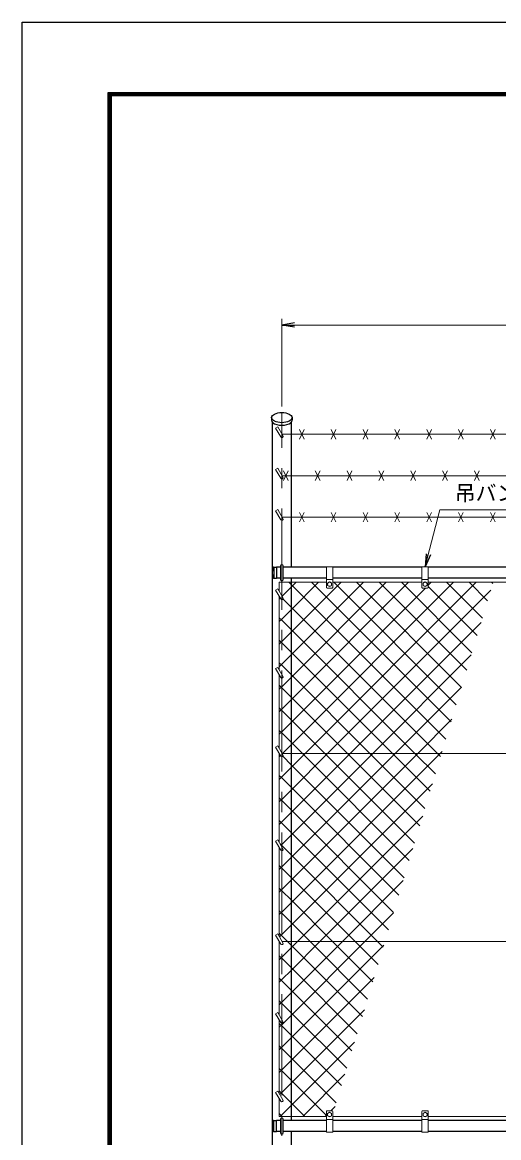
# Model space of a CAD drawing. Units: millimetres, scale not verified. Extents: x -4200 to 4200, y -2970 to 2970.
# Drawn here: x -4200 to -2704, y -529 to 2970 of the extents above; entities that cross this region are included whole.
import ezdxf
from ezdxf.enums import TextEntityAlignment as Align

# ---------------------------------------------------------------- set-up
doc = ezdxf.new("R2010")
doc.units = ezdxf.units.MM
doc.header["$LTSCALE"] = 10
doc.linetypes.add('USER1', pattern=[50.8, 31.75, -6.35, 6.35, -6.35])
for name, color, linetype, lineweight in [('0-0_D-STR1', 1, 'Continuous', 25), ('0-1_D-STR3', 3, 'Continuous', 13), ('0-2_D-BMK', 2, 'USER1', 13), ('0-3_D-STR2', 7, 'Continuous', 13), ('0-4_D-STR-DIM', 7, 'Continuous', 13), ('0-A_D-STR-TXT', 7, 'Continuous', 13), ('0-C_D-TTL', 7, 'Continuous', 25)]:
    doc.layers.add(name, color=color, linetype=linetype, lineweight=lineweight)
doc.layers.add('0-5_0', color=7, linetype='Continuous')
doc.styles.add('ＭＳ ゴシック', font='')
doc.styles.get('ＭＳ ゴシック').set_extended_font_data('MS Gothic')

# ---------------------------------------------------------------- blocks, each defined once
blk = doc.blocks.new('_Open')
at = {"layer": '0-5_0'}
blk.add_line((-10, 1.667), (0, 0), dxfattribs=at)
blk.add_lwpolyline([(-10, -1.667), (0, 0), (-10, 0)], dxfattribs=at)

msp = doc.modelspace()

# ---------------------------------------------------------------- linework, layer by layer
at = {"layer": '0-0_D-STR1'}
for p, q in [((-3416.75, 1729.94), (-3416.75, 1721.98)), ((-3354.4, 1260.23), (-3354.4, 1716.66)), ((-3352.55, 1729.94), (-3352.55, 1721.98)), ((-3409.99, 1260.73), (-3401.65, 1260.73)), ((-3409.65, 1260.73), (-3409.65, 1225.73)), ((-3401.65, 1260.73), (-3401.65, 1225.73)), ((-3388.65, 1260.23), (-3401.65, 1260.23)), ((-3244.65, 1260.23), (-3380.65, 1260.23)), ((-2944.65, 1260.23), (-3224.65, 1260.23)), ((-2644.65, 1260.23), (-2924.65, 1260.23)), ((-3409.99, 1225.73), (-3401.65, 1225.73)), ((-3388.65, 1226.23), (-3401.65, 1226.23)), ((-3244.65, 1226.23), (-3380.65, 1226.23)), ((-3354.4, -475.77), (-3354.4, 1226.23)), ((-2944.65, 1226.23), (-3224.65, 1226.23)), ((-2644.65, 1226.23), (-2924.65, 1226.23)), ((-3409.99, -475.27), (-3401.65, -475.27)), ((-3409.65, -510.27), (-3409.65, -475.27)), ((-3401.65, -510.27), (-3401.65, -475.27)), ((-3388.65, -475.77), (-3401.65, -475.77)), ((-3244.65, -475.77), (-3380.65, -475.77)), ((-2944.65, -475.77), (-3224.65, -475.77)), ((-2644.65, -475.77), (-2924.65, -475.77)), ((-3409.99, -510.27), (-3401.65, -510.27)), ((-3388.65, -509.77), (-3401.65, -509.77)), ((-3244.65, -509.77), (-3380.65, -509.77)), ((-2944.65, -509.77), (-3224.65, -509.77)), ((-2644.65, -509.77), (-2924.65, -509.77))]:
    msp.add_line(p, q, dxfattribs=at)
msp.add_lwpolyline([(-3414.9, 1716.66), (-3414.9, -889.77), (-3354.4, -889.77), (-3354.4, -509.77)], dxfattribs=at)
for centre, radius, start, end in [((-3379.43, 1243.23), 35.72, 151.52136, 208.47864), ((-3409.99, 1259.73), 1, 90, 147.70173), ((-3409.99, 1226.73), 1, 212.29827, 270), ((-3379.43, -492.77), 35.72, 151.52136, 208.47864), ((-3409.99, -476.27), 1, 90, 147.70173), ((-3409.99, -509.27), 1, 212.29827, 270)]:
    msp.add_arc(centre, radius, start, end, dxfattribs=at)
msp.add_ellipse((-3384.65, 1729.94), major_axis=(-32.1, 0), ratio=0.494803, dxfattribs=at)
msp.add_ellipse((-3384.65, 1721.98), major_axis=(-32.1, 0), ratio=0.494803, start_param=6.2831853, end_param=9.424778, dxfattribs=at)
at = {"layer": '0-1_D-STR3'}
for p, q in [((-3404.05, 1697.1), (-3397.12, 1701.1)), ((-3404.05, 1697.1), (-3388.12, 1669.51)), ((-3397.12, 1701.1), (-3381.19, 1673.51)), ((-3329.65, 1662.51), (-3314.65, 1692.51)), ((-3329.65, 1692.51), (-3314.65, 1662.51)), ((-3229.65, 1662.51), (-3214.65, 1692.51)), ((-3229.65, 1692.51), (-3214.65, 1662.51)), ((-3129.65, 1662.51), (-3114.65, 1692.51)), ((-3129.65, 1692.51), (-3114.65, 1662.51)), ((-3029.65, 1662.51), (-3014.65, 1692.51)), ((-3029.65, 1692.51), (-3014.65, 1662.51)), ((-2929.65, 1662.51), (-2914.65, 1692.51)), ((-2929.65, 1692.51), (-2914.65, 1662.51)), ((-2829.65, 1662.51), (-2814.65, 1692.51)), ((-2829.65, 1692.51), (-2814.65, 1662.51)), ((-2729.65, 1662.51), (-2714.65, 1692.51)), ((-2729.65, 1692.51), (-2714.65, 1662.51)), ((-1592.74, 1677.51), (-3383.5, 1677.51)), ((-3404.05, 1567.2), (-3397.12, 1571.2)), ((-3404.05, 1567.2), (-3388.12, 1539.61)), ((-3397.12, 1571.2), (-3381.19, 1543.61)), ((-1592.74, 1547.61), (-3383.5, 1547.61)), ((-3379.65, 1532.61), (-3364.65, 1562.61)), ((-3379.65, 1562.61), (-3364.65, 1532.61)), ((-3279.65, 1532.61), (-3264.65, 1562.61)), ((-3279.65, 1562.61), (-3264.65, 1532.61)), ((-3179.65, 1532.61), (-3164.65, 1562.61)), ((-3179.65, 1562.61), (-3164.65, 1532.61)), ((-3079.65, 1532.61), (-3064.65, 1562.61)), ((-3079.65, 1562.61), (-3064.65, 1532.61)), ((-2979.65, 1532.61), (-2964.65, 1562.61)), ((-2979.65, 1562.61), (-2964.65, 1532.61)), ((-2879.65, 1532.61), (-2864.65, 1562.61)), ((-2879.65, 1562.61), (-2864.65, 1532.61)), ((-2779.65, 1532.61), (-2764.65, 1562.61)), ((-2779.65, 1562.61), (-2764.65, 1532.61)), ((-3404.05, 1437.29), (-3397.12, 1441.29)), ((-3404.05, 1437.29), (-3388.12, 1409.7)), ((-3397.12, 1441.29), (-3381.19, 1413.7)), ((-1592.74, 1417.7), (-3383.5, 1417.7)), ((-3329.65, 1402.7), (-3314.65, 1432.7)), ((-3329.65, 1432.7), (-3314.65, 1402.7)), ((-3229.65, 1402.7), (-3214.65, 1432.7)), ((-3229.65, 1432.7), (-3214.65, 1402.7)), ((-3129.65, 1402.7), (-3114.65, 1432.7)), ((-3129.65, 1432.7), (-3114.65, 1402.7)), ((-3029.65, 1402.7), (-3014.65, 1432.7)), ((-3029.65, 1432.7), (-3014.65, 1402.7)), ((-2929.65, 1402.7), (-2914.65, 1432.7)), ((-2929.65, 1432.7), (-2914.65, 1402.7)), ((-2829.65, 1402.7), (-2814.65, 1432.7)), ((-2829.65, 1432.7), (-2814.65, 1402.7)), ((-2729.65, 1402.7), (-2714.65, 1432.7)), ((-2729.65, 1432.7), (-2714.65, 1402.7)), ((-3388.65, 1221.23), (-3388.65, 1265.23)), ((-3380.65, 1221.23), (-3380.65, 1265.23)), ((-3244.65, 1262.23), (-3244.65, 1197.23)), ((-3224.65, 1262.23), (-3244.65, 1262.23)), ((-3224.65, 1262.23), (-3224.65, 1197.23)), ((-2944.65, 1262.23), (-2944.65, 1197.23)), ((-2924.65, 1262.23), (-2944.65, 1262.23)), ((-2924.65, 1262.23), (-2924.65, 1197.23)), ((-3404.05, 1188.82), (-3397.12, 1192.82)), ((-3397.12, 1192.82), (-3381.19, 1165.23)), ((-3392.65, 1185.08), (-3392.65, 1213.23)), ((-3392.65, 1213.23), (-3244.65, 1213.23)), ((-3224.65, 1222.23), (-3244.65, 1222.23)), ((-3226.65, 1195.23), (-3242.65, 1195.23)), ((-3241.15, 1210.97), (-3234.65, 1214.73)), ((-3241.15, 1210.97), (-3241.15, 1203.48)), ((-3234.65, 1214.73), (-3228.15, 1210.97)), ((-3228.15, 1210.97), (-3228.15, 1203.48)), ((-3224.65, 1213.23), (-2944.65, 1213.23)), ((-2924.65, 1222.23), (-2944.65, 1222.23)), ((-2926.65, 1195.23), (-2942.65, 1195.23)), ((-2941.15, 1210.97), (-2934.65, 1214.73)), ((-2941.15, 1210.97), (-2941.15, 1203.48)), ((-2934.65, 1214.73), (-2928.15, 1210.97)), ((-2928.15, 1210.97), (-2928.15, 1203.48)), ((-2924.65, 1213.23), (-2644.65, 1213.23)), ((-3404.05, 1188.82), (-3388.12, 1161.23)), ((-3392.65, 938.58), (-3392.65, 1169.08)), ((-3404.05, 942.32), (-3397.12, 946.32)), ((-3397.12, 946.32), (-3381.19, 918.73)), ((-3404.05, 942.32), (-3388.12, 914.73)), ((-3392.65, 692.08), (-3392.65, 922.58)), ((-3404.05, 695.82), (-3397.12, 699.82)), ((-3404.05, 695.82), (-3388.12, 668.23)), ((-3397.12, 699.82), (-3381.19, 672.23)), ((-3392.65, 397.08), (-3392.65, 676.08)), ((-1592.74, 676.23), (-3383.5, 676.23)), ((-3404.05, 400.82), (-3397.12, 404.82)), ((-3404.05, 400.82), (-3388.12, 373.23)), ((-3397.12, 404.82), (-3381.19, 377.23)), ((-3392.65, 102.08), (-3392.65, 381.08)), ((-3404.05, 105.82), (-3397.12, 109.82)), ((-3404.05, 105.82), (-3388.12, 78.23)), ((-3397.12, 109.82), (-3381.19, 82.23)), ((-3392.65, -144.42), (-3392.65, 86.08)), ((-1592.74, 86.23), (-3383.5, 86.23)), ((-3404.05, -140.68), (-3397.12, -136.68)), ((-3397.12, -136.68), (-3381.19, -164.27)), ((-3404.05, -140.68), (-3388.12, -168.27)), ((-3392.65, -390.92), (-3392.65, -160.42)), ((-3404.05, -387.18), (-3397.12, -383.18)), ((-3397.12, -383.18), (-3381.19, -410.77)), ((-3404.05, -387.18), (-3388.12, -414.77)), ((-3392.65, -462.77), (-3392.65, -406.92)), ((-3244.65, -511.77), (-3244.65, -446.77)), ((-3226.65, -444.77), (-3242.65, -444.77)), ((-3241.15, -460.52), (-3241.15, -453.03)), ((-3228.15, -460.52), (-3228.15, -453.03)), ((-3224.65, -511.77), (-3224.65, -446.77)), ((-2944.65, -511.77), (-2944.65, -446.77)), ((-2926.65, -444.77), (-2942.65, -444.77)), ((-2941.15, -460.52), (-2941.15, -453.03)), ((-2928.15, -460.52), (-2928.15, -453.03)), ((-2924.65, -511.77), (-2924.65, -446.77)), ((-3392.65, -462.77), (-3244.65, -462.77)), ((-3388.65, -514.77), (-3388.65, -470.77)), ((-3380.65, -514.77), (-3380.65, -470.77)), ((-3224.65, -471.77), (-3244.65, -471.77)), ((-3241.15, -460.52), (-3234.65, -464.27)), ((-3234.65, -464.27), (-3228.15, -460.52)), ((-3224.65, -462.77), (-2944.65, -462.77)), ((-2924.65, -471.77), (-2944.65, -471.77)), ((-2941.15, -460.52), (-2934.65, -464.27)), ((-2934.65, -464.27), (-2928.15, -460.52)), ((-2924.65, -462.77), (-2644.65, -462.77)), ((-3224.65, -511.77), (-3244.65, -511.77)), ((-2924.65, -511.77), (-2944.65, -511.77))]:
    msp.add_line(p, q, dxfattribs=at)
for points in [[(-3241.15, 1203.48), (-3234.65, 1199.73), (-3228.15, 1203.48)], [(-2941.15, 1203.48), (-2934.65, 1199.73), (-2928.15, 1203.48)], [(-3241.15, -453.03), (-3234.65, -449.27), (-3228.15, -453.03)], [(-2941.15, -453.03), (-2934.65, -449.27), (-2928.15, -453.03)]]:
    msp.add_lwpolyline(points, dxfattribs=at)
for centre in [(-3234.65, 1207.23), (-2934.65, 1207.23), (-3234.65, -456.77), (-2934.65, -456.77)]:
    msp.add_circle(centre, 6.49, dxfattribs=at)
for centre, radius, start, end in [((-3384.65, 1671.51), 4, 210, 30), ((-3384.65, 1541.61), 4, 210, 30), ((-3384.65, 1411.7), 4, 210, 30), ((-3384.65, 1265.23), 4, 0, 180), ((-3384.65, 1221.23), 4, 180, 0), ((-3242.65, 1197.23), 2, 180, 270), ((-3226.65, 1197.23), 2, 270, 0), ((-2942.65, 1197.23), 2, 180, 270), ((-2926.65, 1197.23), 2, 270, 0), ((-3384.65, 1163.23), 4, 210, 30), ((-3384.65, 916.73), 4, 210, 30), ((-3384.65, 670.23), 4, 210, 30), ((-3384.65, 375.23), 4, 210, 30), ((-3384.65, 80.23), 4, 210, 30), ((-3384.65, -166.27), 4, 210, 30), ((-3384.65, -412.77), 4, 210, 30), ((-3242.65, -446.77), 2, 90, 180), ((-3226.65, -446.77), 2, 0, 90), ((-2942.65, -446.77), 2, 90, 180), ((-2926.65, -446.77), 2, 0, 90), ((-3384.65, -470.77), 4, 0, 180), ((-3384.65, -514.77), 4, 180, 0)]:
    msp.add_arc(centre, radius, start, end, dxfattribs=at)
at = {"layer": '0-2_D-BMK'}
msp.add_line((-3384.65, -904.77), (-3384.65, 1745.23), dxfattribs=at)
at = {"layer": '0-3_D-STR2'}
for p, q in [((-3354.4, 1057.48), (-3198.66, 1213.23)), ((-3354.4, 986.77), (-3127.95, 1213.23)), ((-3354.4, 916.06), (-3057.24, 1213.23)), ((-3354.4, 845.35), (-2986.53, 1213.23)), ((-2853.24, 774.96), (-3291.51, 1213.23)), ((-2836.86, 829.29), (-3220.8, 1213.23)), ((-2820.47, 883.61), (-3150.09, 1213.23)), ((-2804.09, 937.94), (-3079.38, 1213.23)), ((-2787.71, 992.27), (-3008.67, 1213.23)), ((-2924.65, 1204.39), (-2915.82, 1213.23)), ((-2771.32, 1046.59), (-2924.65, 1199.92)), ((-2754.94, 1100.92), (-2867.25, 1213.23)), ((-2738.56, 1155.25), (-2796.54, 1213.23)), ((-2722.17, 1209.57), (-2725.83, 1213.23)), ((-3392.65, 1160.65), (-3389.57, 1163.74)), ((-3240.69, 676.23), (-2728.58, 1188.33)), ((-3384.65, 1094.24), (-3392.65, 1102.24)), ((-3354.4, 1063.99), (-3384.65, 1094.24)), ((-3169.97, 676.23), (-2759.11, 1087.09)), ((-3384.65, 1027.23), (-3354.4, 1057.48)), ((-2966.64, 676.23), (-3354.4, 1063.99)), ((-3384.65, 1023.53), (-3392.65, 1031.53)), ((-3392.65, 1019.23), (-3384.65, 1027.23)), ((-3354.4, 993.28), (-3384.65, 1023.53)), ((-3384.65, 956.52), (-3354.4, 986.77)), ((-3037.35, 676.23), (-3354.4, 993.28)), ((-3384.65, 952.82), (-3392.65, 960.82)), ((-3392.65, 948.52), (-3384.65, 956.52)), ((-3354.4, 922.57), (-3384.65, 952.82)), ((-3384.65, 885.81), (-3354.4, 916.06)), ((-3108.06, 676.23), (-3354.4, 922.57)), ((-3384.65, 882.11), (-3392.65, 890.11)), ((-3392.65, 877.81), (-3384.65, 885.81)), ((-3354.4, 851.86), (-3384.65, 882.11)), ((-3028.55, 676.23), (-2820.18, 884.6)), ((-3384.65, 815.1), (-3354.4, 845.35)), ((-3178.77, 676.23), (-3354.4, 851.86)), ((-3384.65, 811.4), (-3392.65, 819.4)), ((-3392.65, 807.1), (-3384.65, 815.1)), ((-3354.4, 781.15), (-3384.65, 811.4)), ((-3249.49, 676.23), (-3354.4, 781.15)), ((-2957.84, 676.23), (-2850.71, 783.36)), ((-3384.65, 740.68), (-3392.65, 748.68)), ((-3354.4, 710.43), (-3384.65, 740.68)), ((-3320.2, 676.23), (-3354.4, 710.43)), ((-3392.65, 665.68), (-3388.85, 669.49)), ((-3354.4, 562.51), (-3240.69, 676.23)), ((-3354.4, 491.8), (-3169.97, 676.23)), ((-3354.4, 350.38), (-3028.55, 676.23)), ((-3354.4, 279.67), (-2957.84, 676.23)), ((-3354.4, 208.95), (-2887.13, 676.23)), ((-2984.31, 340.34), (-3320.2, 676.23)), ((-2967.93, 394.67), (-3249.49, 676.23)), ((-2951.54, 449), (-3178.77, 676.23)), ((-2935.16, 503.32), (-3108.06, 676.23)), ((-2918.78, 557.65), (-3037.35, 676.23)), ((-2902.39, 611.98), (-2966.64, 676.23)), ((-2887.13, 676.23), (-2881.24, 682.12)), ((-3384.65, 599.26), (-3392.65, 607.26)), ((-3354.4, 569.01), (-3384.65, 599.26)), ((-3384.65, 532.26), (-3354.4, 562.51)), ((-3017.08, 231.69), (-3354.4, 569.01)), ((-3384.65, 528.55), (-3392.65, 536.55)), ((-3392.65, 524.26), (-3384.65, 532.26)), ((-3354.4, 498.3), (-3384.65, 528.55)), ((-3384.65, 461.55), (-3354.4, 491.8)), ((-3033.46, 177.36), (-3354.4, 498.3)), ((-3384.65, 457.84), (-3392.65, 465.84)), ((-3392.65, 453.55), (-3384.65, 461.55)), ((-3354.4, 427.59), (-3384.65, 457.84)), ((-3335.71, 86.23), (-2942.31, 479.63)), ((-3049.85, 123.03), (-3354.4, 427.59)), ((-3384.65, 320.13), (-3354.4, 350.38)), ((-3265, 86.23), (-2972.84, 378.39)), ((-3384.65, 316.42), (-3392.65, 324.42)), ((-3392.65, 312.13), (-3384.65, 320.13)), ((-3354.4, 286.17), (-3384.65, 316.42)), ((-3154.46, 86.23), (-3354.4, 286.17)), ((-3384.65, 245.71), (-3392.65, 253.71)), ((-3392.65, 241.42), (-3384.65, 249.42)), ((-3384.65, 249.42), (-3354.4, 279.67)), ((-3354.4, 215.46), (-3384.65, 245.71)), ((-3194.29, 86.23), (-3003.37, 277.15)), ((-3225.17, 86.23), (-3354.4, 215.46)), ((-3384.65, 175), (-3392.65, 183)), ((-3392.65, 170.7), (-3384.65, 178.7)), ((-3384.65, 178.7), (-3354.4, 208.95)), ((-3354.4, 144.75), (-3384.65, 175)), ((-3295.88, 86.23), (-3354.4, 144.75)), ((-3354.4, 67.53), (-3335.71, 86.23)), ((-3354.4, -3.18), (-3265, 86.23)), ((-3354.4, -73.89), (-3194.29, 86.23)), ((-3354.4, -215.31), (-3064.44, 74.66)), ((-3115.38, -94.27), (-3295.88, 86.23)), ((-3099, -39.95), (-3225.17, 86.23)), ((-3082.61, 14.38), (-3154.46, 86.23)), ((-3384.65, 33.58), (-3392.65, 41.58)), ((-3392.65, 29.28), (-3384.65, 37.28)), ((-3384.65, 37.28), (-3354.4, 67.53)), ((-3354.4, 3.33), (-3384.65, 33.58)), ((-3148.15, -202.93), (-3354.4, 3.33)), ((-3384.65, -37.13), (-3392.65, -29.13)), ((-3392.65, -41.43), (-3384.65, -33.43)), ((-3384.65, -33.43), (-3354.4, -3.18)), ((-3354.4, -286.02), (-3094.97, -26.58)), ((-3354.4, -67.38), (-3384.65, -37.13)), ((-3164.53, -257.25), (-3354.4, -67.38)), ((-3384.65, -107.84), (-3392.65, -99.84)), ((-3392.65, -112.14), (-3384.65, -104.14)), ((-3384.65, -104.14), (-3354.4, -73.89)), ((-3354.4, -138.09), (-3384.65, -107.84)), ((-3180.92, -311.58), (-3354.4, -138.09)), ((-3384.65, -178.55), (-3392.65, -170.55)), ((-3354.4, -208.8), (-3384.65, -178.55)), ((-3197.3, -365.91), (-3354.4, -208.8)), ((-3384.65, -249.27), (-3392.65, -241.27)), ((-3384.65, -245.56), (-3354.4, -215.31)), ((-3392.65, -253.56), (-3384.65, -245.56)), ((-3354.4, -279.52), (-3384.65, -249.27)), ((-3213.68, -420.24), (-3354.4, -279.52)), ((-3384.65, -316.27), (-3354.4, -286.02)), ((-3392.65, -324.27), (-3384.65, -316.27)), ((-3319.03, -462.77), (-3186.56, -330.31)), ((-3230.31, -444.77), (-3217.1, -431.56)), ((-3248.31, -462.77), (-3244.65, -459.11))]:
    msp.add_line(p, q, dxfattribs=at)
for points in [[(-3392.65, 1089.94), (-3384.65, 1097.94), (-3354.4, 1128.19), (-3269.37, 1213.23)], [(-3392.65, 594.97), (-3384.65, 602.97), (-3354.4, 633.22), (-3311.4, 676.23), (-2774.4, 1213.23)], [(-3392.65, 736.39), (-3384.65, 744.39), (-3354.4, 774.64), (-2933.82, 1195.23)], [(-3383.71, 1169.6), (-3354.4, 1198.9), (-3340.08, 1213.23)], [(-3382.99, 675.34), (-3382.11, 676.23), (-3354.4, 703.93), (-2845.11, 1213.23)], [(-2869.63, 720.63), (-3354.4, 1205.41), (-3362.22, 1213.23)], [(-2886.01, 666.3), (-2895.93, 676.23), (-3354.4, 1134.7), (-3381.11, 1161.4)], [(-3387.44, 388.05), (-3384.65, 390.84), (-3354.4, 421.09), (-3099.26, 676.23), (-2789.64, 985.85)], [(-3000.7, 286.02), (-3354.4, 639.72), (-3381.96, 667.28)], [(-3391.89, 100.76), (-3384.65, 107.99), (-3354.4, 138.24), (-2911.77, 580.87)], [(-3066.23, 68.71), (-3083.75, 86.23), (-3354.4, 356.88), (-3384.65, 387.13), (-3389.99, 392.46)], [(-3392.65, -182.85), (-3384.65, -174.85), (-3354.4, -144.6), (-3123.58, 86.23), (-3033.9, 175.9)], [(-3131.76, -148.6), (-3354.4, 74.04), (-3366.59, 86.23), (-3384.65, 104.29), (-3392.65, 112.29)], [(-3391.17, -393.49), (-3384.65, -386.98), (-3354.4, -356.73), (-3125.5, -127.83)], [(-3389.74, -462.77), (-3384.65, -457.69), (-3354.4, -427.44), (-3156.03, -229.07)], [(-3244.65, -459.98), (-3354.4, -350.23), (-3384.65, -319.98), (-3392.65, -311.98)], [(-3312.57, -462.77), (-3354.4, -420.94), (-3384.65, -390.69), (-3392.65, -382.69)], [(-3383.28, -462.77), (-3384.65, -461.4), (-3392.65, -453.4)]]:
    msp.add_lwpolyline(points, dxfattribs=at)
at = {"layer": '0-4_D-STR-DIM'}
for p, q in [((-3384.65, 1765.23), (-3384.65, 2040.23)), ((-3344.65, 2020.23), (-1624.65, 2020.23))]:
    msp.add_line(p, q, dxfattribs=at)
at = {"layer": '0-A_D-STR-TXT'}
msp.add_lwpolyline([(-2585.77, 1440.99), (-2888.22, 1440.99), (-2934.15, 1264.16)], dxfattribs=at)
at = {"layer": '0-C_D-TTL', "color": 2}
msp.add_lwpolyline([(-4199.68, 2970.23), (4200.32, 2970.23), (4200.32, -2969.77), (-4199.68, -2969.77)], close=True, dxfattribs=at)
at = {"layer": '0-C_D-TTL'}
for points in [[(-3929.68, 2750.23), (3930.32, 2750.23), (3930.32, -2749.77), (-3929.68, -2749.77)], [(-3927.18, 2747.73), (3927.82, 2747.73), (3927.82, -2747.27), (-3927.18, -2747.27)], [(-3924.68, 2745.23), (3925.32, 2745.23), (3925.32, -2744.77), (-3924.68, -2744.77)], [(-3922.18, 2742.73), (3922.82, 2742.73), (3922.82, -2742.27), (-3922.18, -2742.27)], [(-3919.68, 2740.23), (3920.32, 2740.23), (3920.32, -2739.77), (-3919.68, -2739.77)]]:
    msp.add_lwpolyline(points, close=True, dxfattribs=at)

# ---------------------------------------------------------------- block references
at = {"layer": '0-4_D-STR-DIM', "xscale": 4, "yscale": 4, "rotation": 180}
msp.add_blockref('_Open', (-3384.65, 2020.23), dxfattribs=at)
at = {"layer": '0-A_D-STR-TXT', "xscale": 4, "yscale": 4, "rotation": 255.43959}
msp.add_blockref('_Open', (-2934.65, 1262.23), dxfattribs=at)

# ---------------------------------------------------------------- texts
at = {"layer": '0-A_D-STR-TXT', "style": 'ＭＳ ゴシック'}
msp.add_text('吊バンド', height=48.09, dxfattribs=at).set_placement((-2841.61, 1454.85), align=Align.BOTTOM_LEFT)

doc.saveas('drawing.dxf')
